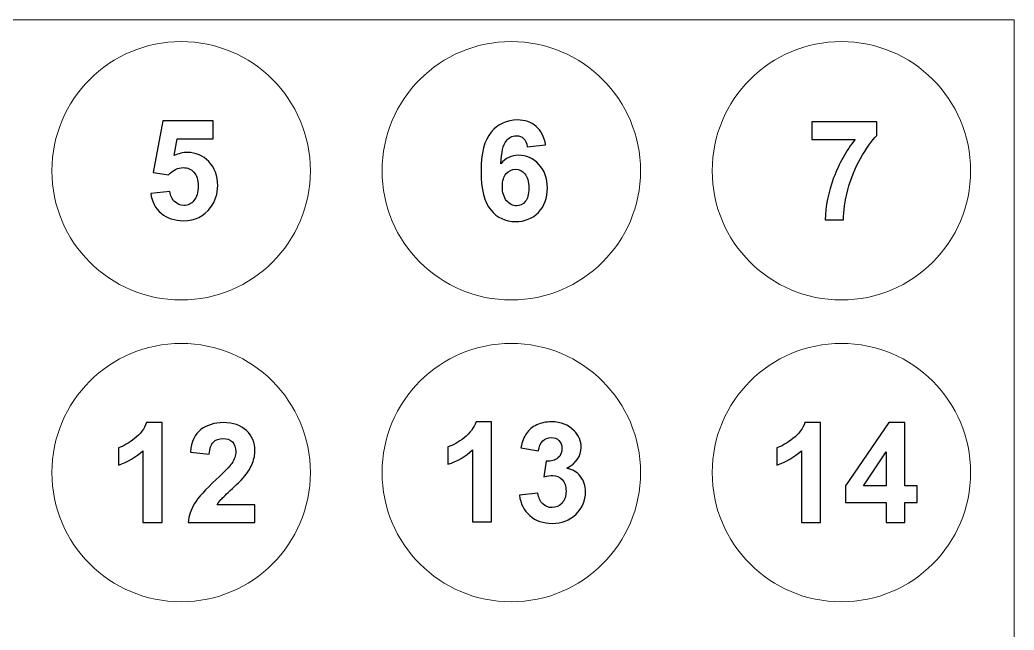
# Model space of a CAD drawing. Header units: millimetres. Extents: x -676 to 660, y -238 to 366.
# Drawn here: x 558.3 to 659.6, y 102.2 to 164.4 of the extents above; entities that cross this region are included whole.
import ezdxf

# ---------------------------------------------------------------- set-up
doc = ezdxf.new("R2010")
doc.units = ezdxf.units.MM
doc.header["$MEASUREMENT"] = 0
doc.layers.add('layer 1', color=7, linetype='Continuous')

msp = doc.modelspace()

# ---------------------------------------------------------------- linework, layer by layer
at = {"layer": 'layer 1', "color": 250, "lineweight": 20}
for points, knots in [([(221.6275, 164.398), (221.6275, 164.398), (457.0516, 164.398), (457.0516, 164.398), (457.0516, 164.398), (457.0516, 164.398), (659.621, 164.398), (659.621, 164.398), (659.621, 164.398), (659.621, 164.398), (659.621, 10.6382), (659.621, 10.6382), (659.621, 10.6382), (659.621, 10.6382), (457.0516, 10.6382), (457.0516, 10.6382), (457.0516, 10.6382), (457.0516, 10.6382), (221.6275, 10.6382), (221.6275, 10.6382), (221.6275, 10.6382), (221.6275, 10.6382), (221.6275, 164.398), (221.6275, 164.398)], [0, 0, 0, 0, 0.14285714, 0.14285714, 0.14285714, 0.14285714, 0.28571429, 0.28571429, 0.28571429, 0.28571429, 0.42857143, 0.42857143, 0.42857143, 0.42857143, 0.57142857, 0.57142857, 0.57142857, 0.57142857, 0.71428571, 0.71428571, 0.71428571, 0.71428571, 1, 1, 1, 1]), ([(574.7634, 162.1871), (582.0342, 162.1871), (587.9285, 156.2928), (587.9285, 149.022), (587.9285, 149.022), (587.9285, 141.7512), (582.0342, 135.8569), (574.7634, 135.8569), (574.7634, 135.8569), (567.4926, 135.8569), (561.5983, 141.7512), (561.5983, 149.022), (561.5983, 149.022), (561.5983, 156.2928), (567.4926, 162.1871), (574.7634, 162.1871)], [0, 0, 0, 0, 0.2, 0.2, 0.2, 0.2, 0.4, 0.4, 0.4, 0.4, 0.6, 0.6, 0.6, 0.6, 1, 1, 1, 1]), ([(608.3954, 162.1871), (615.6662, 162.1871), (621.5605, 156.2928), (621.5605, 149.022), (621.5605, 149.022), (621.5605, 141.7512), (615.6662, 135.8569), (608.3954, 135.8569), (608.3954, 135.8569), (601.1246, 135.8569), (595.2303, 141.7512), (595.2303, 149.022), (595.2303, 149.022), (595.2303, 156.2928), (601.1246, 162.1871), (608.3954, 162.1871)], [0, 0, 0, 0, 0.2, 0.2, 0.2, 0.2, 0.4, 0.4, 0.4, 0.4, 0.6, 0.6, 0.6, 0.6, 1, 1, 1, 1]), ([(642.0274, 162.1871), (649.2982, 162.1871), (655.1925, 156.2928), (655.1925, 149.022), (655.1925, 149.022), (655.1925, 141.7512), (649.2982, 135.8569), (642.0274, 135.8569), (642.0274, 135.8569), (634.7566, 135.8569), (628.8623, 141.7512), (628.8623, 149.022), (628.8623, 149.022), (628.8623, 156.2928), (634.7566, 162.1871), (642.0274, 162.1871)], [0, 0, 0, 0, 0.2, 0.2, 0.2, 0.2, 0.4, 0.4, 0.4, 0.4, 0.6, 0.6, 0.6, 0.6, 1, 1, 1, 1]), ([(574.7634, 131.4351), (582.0342, 131.4351), (587.9285, 125.5408), (587.9285, 118.27), (587.9285, 118.27), (587.9285, 110.9992), (582.0342, 105.1049), (574.7634, 105.1049), (574.7634, 105.1049), (567.4926, 105.1049), (561.5983, 110.9992), (561.5983, 118.27), (561.5983, 118.27), (561.5983, 125.5408), (567.4926, 131.4351), (574.7634, 131.4351)], [0, 0, 0, 0, 0.2, 0.2, 0.2, 0.2, 0.4, 0.4, 0.4, 0.4, 0.6, 0.6, 0.6, 0.6, 1, 1, 1, 1]), ([(608.3954, 131.4351), (615.6662, 131.4351), (621.5605, 125.5408), (621.5605, 118.27), (621.5605, 118.27), (621.5605, 110.9992), (615.6662, 105.1049), (608.3954, 105.1049), (608.3954, 105.1049), (601.1246, 105.1049), (595.2303, 110.9992), (595.2303, 118.27), (595.2303, 118.27), (595.2303, 125.5408), (601.1246, 131.4351), (608.3954, 131.4351)], [0, 0, 0, 0, 0.2, 0.2, 0.2, 0.2, 0.4, 0.4, 0.4, 0.4, 0.6, 0.6, 0.6, 0.6, 1, 1, 1, 1]), ([(642.0274, 131.4351), (649.2982, 131.4351), (655.1925, 125.5408), (655.1925, 118.27), (655.1925, 118.27), (655.1925, 110.9992), (649.2982, 105.1049), (642.0274, 105.1049), (642.0274, 105.1049), (634.7566, 105.1049), (628.8623, 110.9992), (628.8623, 118.27), (628.8623, 118.27), (628.8623, 125.5408), (634.7566, 131.4351), (642.0274, 131.4351)], [0, 0, 0, 0, 0.2, 0.2, 0.2, 0.2, 0.4, 0.4, 0.4, 0.4, 0.6, 0.6, 0.6, 0.6, 1, 1, 1, 1])]:
    msp.add_open_spline(points, degree=3, knots=knots, dxfattribs=at)
at = {"layer": 'layer 1', "color": 250}
for points, knots in [([(571.6709, 146.7177), (571.6709, 146.7177), (573.6059, 146.9159), (573.6059, 146.9159), (573.6059, 146.9159), (573.6602, 146.4794), (573.8254, 146.1325), (574.0968, 145.8776), (574.0968, 145.8776), (574.3681, 145.6204), (574.682, 145.493), (575.036, 145.493), (575.036, 145.493), (575.4419, 145.493), (575.7864, 145.6581), (576.0672, 145.9862), (576.0672, 145.9862), (576.348, 146.3165), (576.4896, 146.8144), (576.4896, 147.4776), (576.4896, 147.4776), (576.4896, 148.0982), (576.3504, 148.5654), (576.0696, 148.8769), (576.0696, 148.8769), (575.7911, 149.1884), (575.4277, 149.3442), (574.9817, 149.3442), (574.9817, 149.3442), (574.4248, 149.3442), (573.9245, 149.0964), (573.4809, 148.6032), (573.4809, 148.6032), (573.4809, 148.6032), (571.9045, 148.8321), (571.9045, 148.8321), (571.9045, 148.8321), (571.9045, 148.8321), (572.9003, 154.1063), (572.9003, 154.1063), (572.9003, 154.1063), (572.9003, 154.1063), (578.0377, 154.1063), (578.0377, 154.1063), (578.0377, 154.1063), (578.0377, 154.1063), (578.0377, 152.2892), (578.0377, 152.2892), (578.0377, 152.2892), (578.0377, 152.2892), (574.3729, 152.2892), (574.3729, 152.2892), (574.3729, 152.2892), (574.3729, 152.2892), (574.0684, 150.5666), (574.0684, 150.5666), (574.0684, 150.5666), (574.5027, 150.7837), (574.9439, 150.8922), (575.397, 150.8922), (575.397, 150.8922), (576.2584, 150.8922), (576.9899, 150.5784), (577.5869, 149.953), (577.5869, 149.953), (578.1863, 149.3253), (578.486, 148.5112), (578.486, 147.5106), (578.486, 147.5106), (578.486, 146.6776), (578.2453, 145.9319), (577.7616, 145.2782), (577.7616, 145.2782), (577.1008, 144.3838), (576.1876, 143.9378), (575.0171, 143.9378), (575.0171, 143.9378), (574.0802, 143.9378), (573.318, 144.188), (572.7281, 144.6906), (572.7281, 144.6906), (572.1381, 145.1933), (571.7841, 145.8682), (571.6709, 146.7177)], [0, 0, 0, 0, 0.04545455, 0.04545455, 0.04545455, 0.04545455, 0.09090909, 0.09090909, 0.09090909, 0.09090909, 0.13636364, 0.13636364, 0.13636364, 0.13636364, 0.18181818, 0.18181818, 0.18181818, 0.18181818, 0.22727273, 0.22727273, 0.22727273, 0.22727273, 0.27272727, 0.27272727, 0.27272727, 0.27272727, 0.31818182, 0.31818182, 0.31818182, 0.31818182, 0.36363636, 0.36363636, 0.36363636, 0.36363636, 0.40909091, 0.40909091, 0.40909091, 0.40909091, 0.45454545, 0.45454545, 0.45454545, 0.45454545, 0.5, 0.5, 0.5, 0.5, 0.54545455, 0.54545455, 0.54545455, 0.54545455, 0.59090909, 0.59090909, 0.59090909, 0.59090909, 0.63636364, 0.63636364, 0.63636364, 0.63636364, 0.68181818, 0.68181818, 0.68181818, 0.68181818, 0.72727273, 0.72727273, 0.72727273, 0.72727273, 0.77272727, 0.77272727, 0.77272727, 0.77272727, 0.81818182, 0.81818182, 0.81818182, 0.81818182, 0.86363636, 0.86363636, 0.86363636, 0.86363636, 0.90909091, 0.90909091, 0.90909091, 0.90909091, 1, 1, 1, 1]), ([(611.8939, 151.6721), (611.8939, 151.6721), (610.0131, 151.4644), (610.0131, 151.4644), (610.0131, 151.4644), (609.9683, 151.8514), (609.8479, 152.137), (609.6544, 152.3234), (609.6544, 152.3234), (609.4609, 152.5075), (609.2084, 152.5995), (608.8993, 152.5995), (608.8993, 152.5995), (608.491, 152.5995), (608.1441, 152.4154), (607.8586, 152.0449), (607.8586, 152.0449), (607.5754, 151.6768), (607.3984, 150.9099), (607.3229, 149.7441), (607.3229, 149.7441), (607.809, 150.3152), (608.4084, 150.6007), (609.1282, 150.6007), (609.1282, 150.6007), (609.94, 150.6007), (610.6337, 150.2916), (611.2119, 149.6733), (611.2119, 149.6733), (611.7901, 149.0574), (612.0803, 148.2598), (612.0803, 147.2828), (612.0803, 147.2828), (612.0803, 146.2445), (611.7759, 145.4139), (611.1671, 144.7861), (611.1671, 144.7861), (610.5606, 144.1608), (609.7771, 143.8469), (608.8238, 143.8469), (608.8238, 143.8469), (607.802, 143.8469), (606.9595, 144.2434), (606.3011, 145.0386), (606.3011, 145.0386), (605.6427, 145.8339), (605.3124, 147.1365), (605.3124, 148.9489), (605.3124, 148.9489), (605.3124, 150.806), (605.6545, 152.144), (606.3412, 152.9653), (606.3412, 152.9653), (607.0279, 153.7865), (607.92, 154.1971), (609.0173, 154.1971), (609.0173, 154.1971), (609.7866, 154.1971), (610.4237, 153.98), (610.9287, 153.5505), (610.9287, 153.5505), (611.4337, 153.1187), (611.7547, 152.4933), (611.8939, 151.6721)], [0, 0, 0, 0, 0.05882353, 0.05882353, 0.05882353, 0.05882353, 0.11764706, 0.11764706, 0.11764706, 0.11764706, 0.17647059, 0.17647059, 0.17647059, 0.17647059, 0.23529412, 0.23529412, 0.23529412, 0.23529412, 0.29411765, 0.29411765, 0.29411765, 0.29411765, 0.35294118, 0.35294118, 0.35294118, 0.35294118, 0.41176471, 0.41176471, 0.41176471, 0.41176471, 0.47058824, 0.47058824, 0.47058824, 0.47058824, 0.52941176, 0.52941176, 0.52941176, 0.52941176, 0.58823529, 0.58823529, 0.58823529, 0.58823529, 0.64705882, 0.64705882, 0.64705882, 0.64705882, 0.70588235, 0.70588235, 0.70588235, 0.70588235, 0.76470588, 0.76470588, 0.76470588, 0.76470588, 0.82352941, 0.82352941, 0.82352941, 0.82352941, 0.88235294, 0.88235294, 0.88235294, 0.88235294, 1, 1, 1, 1]), ([(639.0069, 152.2172), (639.0069, 152.2172), (639.0069, 154.0201), (639.0069, 154.0201), (639.0069, 154.0201), (639.0069, 154.0201), (645.6497, 154.0201), (645.6497, 154.0201), (645.6497, 154.0201), (645.6497, 154.0201), (645.6497, 152.6113), (645.6497, 152.6113), (645.6497, 152.6113), (645.1023, 152.0709), (644.5453, 151.2969), (643.9766, 150.2869), (643.9766, 150.2869), (643.4103, 149.2792), (642.9784, 148.2055), (642.6811, 147.0704), (642.6811, 147.0704), (642.3838, 145.933), (642.2374, 144.9183), (642.2422, 144.0239), (642.2422, 144.0239), (642.2422, 144.0239), (640.3685, 144.0239), (640.3685, 144.0239), (640.3685, 144.0239), (640.4015, 145.4256), (640.6894, 146.8533), (641.2369, 148.3093), (641.2369, 148.3093), (641.782, 149.7677), (642.5112, 151.068), (643.4244, 152.2172), (643.4244, 152.2172), (643.4244, 152.2172), (639.0069, 152.2172), (639.0069, 152.2172)], [0, 0, 0, 0, 0.09090909, 0.09090909, 0.09090909, 0.09090909, 0.18181818, 0.18181818, 0.18181818, 0.18181818, 0.27272727, 0.27272727, 0.27272727, 0.27272727, 0.36363636, 0.36363636, 0.36363636, 0.36363636, 0.45454545, 0.45454545, 0.45454545, 0.45454545, 0.54545455, 0.54545455, 0.54545455, 0.54545455, 0.63636364, 0.63636364, 0.63636364, 0.63636364, 0.72727273, 0.72727273, 0.72727273, 0.72727273, 0.81818182, 0.81818182, 0.81818182, 0.81818182, 1, 1, 1, 1]), ([(607.4905, 147.4339), (607.4905, 146.8038), (607.6344, 146.3153), (607.9247, 145.9731), (607.9247, 145.9731), (608.2149, 145.6286), (608.5477, 145.4563), (608.9205, 145.4563), (608.9205, 145.4563), (609.2816, 145.4563), (609.5789, 145.5979), (609.8196, 145.8787), (609.8196, 145.8787), (610.0603, 146.1596), (610.1783, 146.6221), (610.1783, 147.2616), (610.1783, 147.2616), (610.1783, 147.92), (610.0509, 148.4037), (609.7913, 148.7105), (609.7913, 148.7105), (609.5341, 149.0173), (609.2108, 149.1707), (608.8238, 149.1707), (608.8238, 149.1707), (608.4509, 149.1707), (608.1347, 149.0244), (607.8775, 148.7318), (607.8775, 148.7318), (607.6179, 148.4391), (607.4905, 148.0049), (607.4905, 147.4339)], [0, 0, 0, 0, 0.11111111, 0.11111111, 0.11111111, 0.11111111, 0.22222222, 0.22222222, 0.22222222, 0.22222222, 0.33333333, 0.33333333, 0.33333333, 0.33333333, 0.44444444, 0.44444444, 0.44444444, 0.44444444, 0.55555556, 0.55555556, 0.55555556, 0.55555556, 0.66666667, 0.66666667, 0.66666667, 0.66666667, 0.77777778, 0.77777778, 0.77777778, 0.77777778, 1, 1, 1, 1]), ([(572.8166, 113.181), (572.8166, 113.181), (570.8745, 113.181), (570.8745, 113.181), (570.8745, 113.181), (570.8745, 113.181), (570.8745, 120.5035), (570.8745, 120.5035), (570.8745, 120.5035), (570.1642, 119.838), (569.3288, 119.3472), (568.366, 119.031), (568.366, 119.031), (568.366, 119.031), (568.366, 120.7938), (568.366, 120.7938), (568.366, 120.7938), (568.871, 120.959), (569.4232, 121.2728), (570.0179, 121.7353), (570.0179, 121.7353), (570.6126, 122.2002), (571.0208, 122.7406), (571.2403, 123.3589), (571.2403, 123.3589), (571.2403, 123.3589), (572.8166, 123.3589), (572.8166, 123.3589), (572.8166, 123.3589), (572.8166, 123.3589), (572.8166, 113.181), (572.8166, 113.181)], [0, 0, 0, 0, 0.11111111, 0.11111111, 0.11111111, 0.11111111, 0.22222222, 0.22222222, 0.22222222, 0.22222222, 0.33333333, 0.33333333, 0.33333333, 0.33333333, 0.44444444, 0.44444444, 0.44444444, 0.44444444, 0.55555556, 0.55555556, 0.55555556, 0.55555556, 0.66666667, 0.66666667, 0.66666667, 0.66666667, 0.77777778, 0.77777778, 0.77777778, 0.77777778, 1, 1, 1, 1]), ([(582.2818, 114.9863), (582.2818, 114.9863), (582.2818, 113.181), (582.2818, 113.181), (582.2818, 113.181), (582.2818, 113.181), (575.4714, 113.181), (575.4714, 113.181), (575.4714, 113.181), (575.5469, 113.863), (575.7664, 114.5096), (576.1369, 115.1208), (576.1369, 115.1208), (576.505, 115.732), (577.2342, 116.5414), (578.3197, 117.5514), (578.3197, 117.5514), (579.1976, 118.3655), (579.7332, 118.9201), (579.9315, 119.2103), (579.9315, 119.2103), (580.1981, 119.6115), (580.3326, 120.0079), (580.3326, 120.3997), (580.3326, 120.3997), (580.3326, 120.8315), (580.217, 121.1643), (579.9834, 121.3979), (579.9834, 121.3979), (579.7498, 121.6315), (579.4288, 121.7471), (579.0182, 121.7471), (579.0182, 121.7471), (578.6123, 121.7471), (578.2914, 121.6244), (578.0507, 121.3814), (578.0507, 121.3814), (577.8124, 121.1359), (577.6731, 120.7301), (577.6354, 120.1637), (577.6354, 120.1637), (577.6354, 120.1637), (575.7003, 120.3572), (575.7003, 120.3572), (575.7003, 120.3572), (575.8159, 121.4262), (576.177, 122.1931), (576.7858, 122.6604), (576.7858, 122.6604), (577.3947, 123.1253), (578.1545, 123.3589), (579.0678, 123.3589), (579.0678, 123.3589), (580.0683, 123.3589), (580.8542, 123.0875), (581.4252, 122.5495), (581.4252, 122.5495), (581.9963, 122.0091), (582.2818, 121.3389), (582.2818, 120.5365), (582.2818, 120.5365), (582.2818, 120.0811), (582.1993, 119.6469), (582.0364, 119.2339), (582.0364, 119.2339), (581.8736, 118.821), (581.614, 118.3891), (581.26, 117.9384), (581.26, 117.9384), (581.0241, 117.6387), (580.5993, 117.2068), (579.9881, 116.6452), (579.9881, 116.6452), (579.3745, 116.0836), (578.9852, 115.7084), (578.8224, 115.5243), (578.8224, 115.5243), (578.6595, 115.3402), (578.525, 115.1609), (578.4235, 114.9863), (578.4235, 114.9863), (578.4235, 114.9863), (582.2818, 114.9863), (582.2818, 114.9863)], [0, 0, 0, 0, 0.04545455, 0.04545455, 0.04545455, 0.04545455, 0.09090909, 0.09090909, 0.09090909, 0.09090909, 0.13636364, 0.13636364, 0.13636364, 0.13636364, 0.18181818, 0.18181818, 0.18181818, 0.18181818, 0.22727273, 0.22727273, 0.22727273, 0.22727273, 0.27272727, 0.27272727, 0.27272727, 0.27272727, 0.31818182, 0.31818182, 0.31818182, 0.31818182, 0.36363636, 0.36363636, 0.36363636, 0.36363636, 0.40909091, 0.40909091, 0.40909091, 0.40909091, 0.45454545, 0.45454545, 0.45454545, 0.45454545, 0.5, 0.5, 0.5, 0.5, 0.54545455, 0.54545455, 0.54545455, 0.54545455, 0.59090909, 0.59090909, 0.59090909, 0.59090909, 0.63636364, 0.63636364, 0.63636364, 0.63636364, 0.68181818, 0.68181818, 0.68181818, 0.68181818, 0.72727273, 0.72727273, 0.72727273, 0.72727273, 0.77272727, 0.77272727, 0.77272727, 0.77272727, 0.81818182, 0.81818182, 0.81818182, 0.81818182, 0.86363636, 0.86363636, 0.86363636, 0.86363636, 0.90909091, 0.90909091, 0.90909091, 0.90909091, 1, 1, 1, 1]), ([(606.3966, 113.2672), (606.3966, 113.2672), (604.4545, 113.2672), (604.4545, 113.2672), (604.4545, 113.2672), (604.4545, 113.2672), (604.4545, 120.5897), (604.4545, 120.5897), (604.4545, 120.5897), (603.7442, 119.9242), (602.9088, 119.4334), (601.946, 119.1172), (601.946, 119.1172), (601.946, 119.1172), (601.946, 120.88), (601.946, 120.88), (601.946, 120.88), (602.451, 121.0452), (603.0032, 121.359), (603.5979, 121.8215), (603.5979, 121.8215), (604.1926, 122.2864), (604.6008, 122.8268), (604.8203, 123.4451), (604.8203, 123.4451), (604.8203, 123.4451), (606.3966, 123.4451), (606.3966, 123.4451), (606.3966, 123.4451), (606.3966, 123.4451), (606.3966, 113.2672), (606.3966, 113.2672)], [0, 0, 0, 0, 0.11111111, 0.11111111, 0.11111111, 0.11111111, 0.22222222, 0.22222222, 0.22222222, 0.22222222, 0.33333333, 0.33333333, 0.33333333, 0.33333333, 0.44444444, 0.44444444, 0.44444444, 0.44444444, 0.55555556, 0.55555556, 0.55555556, 0.55555556, 0.66666667, 0.66666667, 0.66666667, 0.66666667, 0.77777778, 0.77777778, 0.77777778, 0.77777778, 1, 1, 1, 1]), ([(609.2331, 115.9574), (609.2331, 115.9574), (611.1115, 116.1839), (611.1115, 116.1839), (611.1115, 116.1839), (611.1729, 115.7049), (611.3334, 115.3391), (611.5977, 115.0866), (611.5977, 115.0866), (611.8596, 114.8318), (612.1782, 114.7043), (612.551, 114.7043), (612.551, 114.7043), (612.9522, 114.7043), (613.2896, 114.8577), (613.5634, 115.1621), (613.5634, 115.1621), (613.8371, 115.4665), (613.974, 115.8748), (613.974, 116.3916), (613.974, 116.3916), (613.974, 116.8801), (613.8442, 117.2671), (613.5799, 117.5526), (613.5799, 117.5526), (613.318, 117.8405), (612.997, 117.9821), (612.6195, 117.9821), (612.6195, 117.9821), (612.3717, 117.9821), (612.0743, 117.9349), (611.7274, 117.8382), (611.7274, 117.8382), (611.7274, 117.8382), (611.9422, 119.4192), (611.9422, 119.4192), (611.9422, 119.4192), (612.4684, 119.4074), (612.8696, 119.5207), (613.1457, 119.7614), (613.1457, 119.7614), (613.4218, 120.0045), (613.561, 120.3254), (613.561, 120.7266), (613.561, 120.7266), (613.561, 121.0688), (613.4596, 121.3401), (613.2566, 121.5431), (613.2566, 121.5431), (613.0537, 121.746), (612.7823, 121.8475), (612.4472, 121.8475), (612.4472, 121.8475), (612.1145, 121.8475), (611.8313, 121.7319), (611.5977, 121.5006), (611.5977, 121.5006), (611.3617, 121.2717), (611.2177, 120.9342), (611.1682, 120.493), (611.1682, 120.493), (611.1682, 120.493), (609.3771, 120.795), (609.3771, 120.795), (609.3771, 120.795), (609.5021, 121.4086), (609.6886, 121.8994), (609.9411, 122.2652), (609.9411, 122.2652), (610.1912, 122.631), (610.5428, 122.9189), (610.9912, 123.1289), (610.9912, 123.1289), (611.4419, 123.3389), (611.9445, 123.4451), (612.5015, 123.4451), (612.5015, 123.4451), (613.4572, 123.4451), (614.2218, 123.1407), (614.7976, 122.5318), (614.7976, 122.5318), (615.2719, 122.0339), (615.5102, 121.4723), (615.5102, 120.8446), (615.5102, 120.8446), (615.5102, 119.9549), (615.0241, 119.2446), (614.0519, 118.716), (614.0519, 118.716), (614.6324, 118.5909), (615.0949, 118.3125), (615.4442, 117.8783), (615.4442, 117.8783), (615.791, 117.4464), (615.9657, 116.9226), (615.9657, 116.309), (615.9657, 116.309), (615.9657, 115.4194), (615.64, 114.6619), (614.9911, 114.0341), (614.9911, 114.0341), (614.3421, 113.4088), (613.5327, 113.0949), (612.5652, 113.0949), (612.5652, 113.0949), (611.6472, 113.0949), (610.8874, 113.3592), (610.2832, 113.8855), (610.2832, 113.8855), (609.6791, 114.4141), (609.3299, 115.1031), (609.2331, 115.9574)], [0, 0, 0, 0, 0.03448276, 0.03448276, 0.03448276, 0.03448276, 0.06896552, 0.06896552, 0.06896552, 0.06896552, 0.10344828, 0.10344828, 0.10344828, 0.10344828, 0.13793103, 0.13793103, 0.13793103, 0.13793103, 0.17241379, 0.17241379, 0.17241379, 0.17241379, 0.20689655, 0.20689655, 0.20689655, 0.20689655, 0.24137931, 0.24137931, 0.24137931, 0.24137931, 0.27586207, 0.27586207, 0.27586207, 0.27586207, 0.31034483, 0.31034483, 0.31034483, 0.31034483, 0.34482759, 0.34482759, 0.34482759, 0.34482759, 0.37931034, 0.37931034, 0.37931034, 0.37931034, 0.4137931, 0.4137931, 0.4137931, 0.4137931, 0.44827586, 0.44827586, 0.44827586, 0.44827586, 0.48275862, 0.48275862, 0.48275862, 0.48275862, 0.51724138, 0.51724138, 0.51724138, 0.51724138, 0.55172414, 0.55172414, 0.55172414, 0.55172414, 0.5862069, 0.5862069, 0.5862069, 0.5862069, 0.62068966, 0.62068966, 0.62068966, 0.62068966, 0.65517241, 0.65517241, 0.65517241, 0.65517241, 0.68965517, 0.68965517, 0.68965517, 0.68965517, 0.72413793, 0.72413793, 0.72413793, 0.72413793, 0.75862069, 0.75862069, 0.75862069, 0.75862069, 0.79310345, 0.79310345, 0.79310345, 0.79310345, 0.82758621, 0.82758621, 0.82758621, 0.82758621, 0.86206897, 0.86206897, 0.86206897, 0.86206897, 0.89655172, 0.89655172, 0.89655172, 0.89655172, 0.93103448, 0.93103448, 0.93103448, 0.93103448, 1, 1, 1, 1]), ([(639.887, 113.181), (639.887, 113.181), (637.9449, 113.181), (637.9449, 113.181), (637.9449, 113.181), (637.9449, 113.181), (637.9449, 120.5035), (637.9449, 120.5035), (637.9449, 120.5035), (637.2346, 119.838), (636.3992, 119.3472), (635.4364, 119.031), (635.4364, 119.031), (635.4364, 119.031), (635.4364, 120.7938), (635.4364, 120.7938), (635.4364, 120.7938), (635.9414, 120.959), (636.4936, 121.2728), (637.0883, 121.7353), (637.0883, 121.7353), (637.683, 122.2002), (638.0912, 122.7406), (638.3107, 123.3589), (638.3107, 123.3589), (638.3107, 123.3589), (639.887, 123.3589), (639.887, 123.3589), (639.887, 123.3589), (639.887, 123.3589), (639.887, 113.181), (639.887, 113.181)], [0, 0, 0, 0, 0.11111111, 0.11111111, 0.11111111, 0.11111111, 0.22222222, 0.22222222, 0.22222222, 0.22222222, 0.33333333, 0.33333333, 0.33333333, 0.33333333, 0.44444444, 0.44444444, 0.44444444, 0.44444444, 0.55555556, 0.55555556, 0.55555556, 0.55555556, 0.66666667, 0.66666667, 0.66666667, 0.66666667, 0.77777778, 0.77777778, 0.77777778, 0.77777778, 1, 1, 1, 1]), ([(646.6007, 113.181), (646.6007, 113.181), (646.6007, 115.2199), (646.6007, 115.2199), (646.6007, 115.2199), (646.6007, 115.2199), (642.4521, 115.2199), (642.4521, 115.2199), (642.4521, 115.2199), (642.4521, 115.2199), (642.4521, 116.9213), (642.4521, 116.9213), (642.4521, 116.9213), (642.4521, 116.9213), (646.8508, 123.3589), (646.8508, 123.3589), (646.8508, 123.3589), (646.8508, 123.3589), (648.4815, 123.3589), (648.4815, 123.3589), (648.4815, 123.3589), (648.4815, 123.3589), (648.4815, 116.9284), (648.4815, 116.9284), (648.4815, 116.9284), (648.4815, 116.9284), (649.7393, 116.9284), (649.7393, 116.9284), (649.7393, 116.9284), (649.7393, 116.9284), (649.7393, 115.2199), (649.7393, 115.2199), (649.7393, 115.2199), (649.7393, 115.2199), (648.4815, 115.2199), (648.4815, 115.2199), (648.4815, 115.2199), (648.4815, 115.2199), (648.4815, 113.181), (648.4815, 113.181), (648.4815, 113.181), (648.4815, 113.181), (646.6007, 113.181), (646.6007, 113.181)], [0, 0, 0, 0, 0.08333333, 0.08333333, 0.08333333, 0.08333333, 0.16666667, 0.16666667, 0.16666667, 0.16666667, 0.25, 0.25, 0.25, 0.25, 0.33333333, 0.33333333, 0.33333333, 0.33333333, 0.41666667, 0.41666667, 0.41666667, 0.41666667, 0.5, 0.5, 0.5, 0.5, 0.58333333, 0.58333333, 0.58333333, 0.58333333, 0.66666667, 0.66666667, 0.66666667, 0.66666667, 0.75, 0.75, 0.75, 0.75, 0.83333333, 0.83333333, 0.83333333, 0.83333333, 1, 1, 1, 1]), ([(646.6007, 116.9284), (646.6007, 116.9284), (646.6007, 120.3926), (646.6007, 120.3926), (646.6007, 120.3926), (646.6007, 120.3926), (644.2716, 116.9284), (644.2716, 116.9284), (644.2716, 116.9284), (644.2716, 116.9284), (646.6007, 116.9284), (646.6007, 116.9284)], [0, 0, 0, 0, 0.25, 0.25, 0.25, 0.25, 0.5, 0.5, 0.5, 0.5, 1, 1, 1, 1])]:
    msp.add_open_spline(points, degree=3, knots=knots, dxfattribs=at)

doc.saveas('drawing.dxf')
